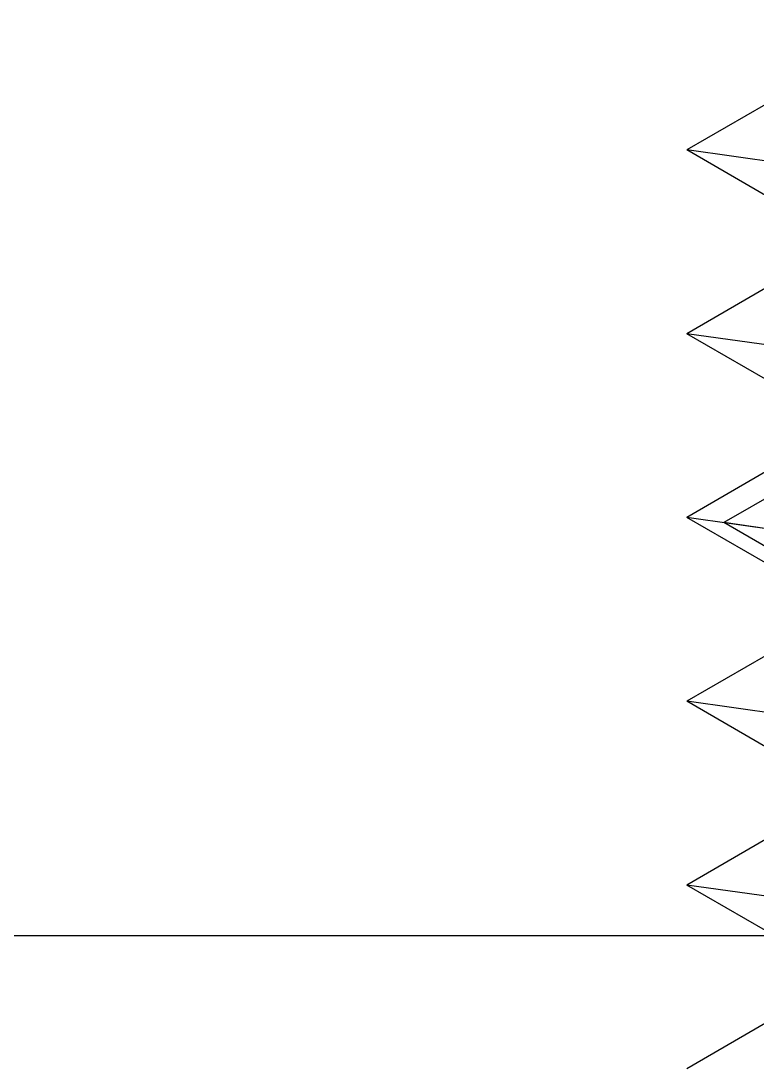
# Model space of a CAD drawing. Extents: x 198753 to 882193, y -399300 to 132460.
# Drawn here: x 346081.32 to 346098.16, y -186950.45 to -186926.58 of the extents above; entities that cross this region are included whole.
import ezdxf

# ---------------------------------------------------------------- set-up
doc = ezdxf.new("R2010")
doc.units = 0
doc.header["$LTSCALE"] = 1000
doc.header["$MEASUREMENT"] = 0
doc.linetypes.add('DASH', pattern=[0.35, 0.25, -0.1])
for name, color, linetype in [('A-SUR_保温', 222, 'Continuous'), ('D_铝板', 181, 'Continuous'), ('PJ', 4, 'Continuous'), ('钢龙骨', 173, 'Continuous')]:
    doc.layers.add(name, color=color, linetype=linetype)

# ---------------------------------------------------------------- blocks, each defined once
blk = doc.blocks.new('盘头ST9.5×32')
at = {"layer": 'PJ'}
for p, q in [((18.222, 4.825), (19.578, -4.825)), ((20.322, 4.825), (21.678, -4.825)), ((22.422, 4.825), (23.719, -4.404)), ((24.458, -3.124), (23.719, -4.404)), ((23.265, -3.618), (23.719, -4.404)), ((17.998, -3.925), (17.478, -4.825)), ((19.058, -3.925), (19.578, -4.825)), ((20.098, -3.925), (19.578, -4.825)), ((21.158, -3.925), (21.678, -4.825)), ((22.198, -3.925), (21.678, -4.825))]:
    blk.add_line(p, q, dxfattribs=at)
blk = doc.blocks.new('盘头ST9.5×38')
at = {"layer": 'PJ'}
for p, q in [((18.222, 4.825), (19.578, -4.825)), ((20.322, 4.825), (21.678, -4.825)), ((22.422, 4.825), (23.778, -4.825)), ((24.522, 4.825), (25.878, -4.825)), ((26.622, 4.825), (27.978, -4.825)), ((17.998, -3.925), (17.478, -4.825)), ((19.058, -3.925), (19.578, -4.825)), ((20.098, -3.925), (19.578, -4.825)), ((21.158, -3.925), (21.678, -4.825)), ((22.198, -3.925), (21.678, -4.825)), ((23.258, -3.925), (23.778, -4.825)), ((24.298, -3.925), (23.778, -4.825)), ((25.358, -3.925), (25.878, -4.825)), ((26.398, -3.925), (25.878, -4.825)), ((27.458, -3.925), (27.978, -4.825)), ((28.498, -3.925), (27.978, -4.825))]:
    blk.add_line(p, q, dxfattribs=at)
blk = doc.blocks.new('盘头ST9.5×45')
at = {"layer": 'PJ'}
for p, q in [((18.222, 4.825), (19.578, -4.825)), ((20.322, 4.825), (21.678, -4.825)), ((22.422, 4.825), (23.778, -4.825)), ((24.522, 4.825), (25.878, -4.825)), ((26.622, 4.825), (27.978, -4.825)), ((17.998, -3.925), (17.478, -4.825)), ((19.058, -3.925), (19.578, -4.825)), ((20.098, -3.925), (19.578, -4.825)), ((21.158, -3.925), (21.678, -4.825)), ((22.198, -3.925), (21.678, -4.825)), ((23.258, -3.925), (23.778, -4.825)), ((24.298, -3.925), (23.778, -4.825)), ((25.358, -3.925), (25.878, -4.825)), ((26.398, -3.925), (25.878, -4.825)), ((27.458, -3.925), (27.978, -4.825)), ((28.498, -3.925), (27.978, -4.825))]:
    blk.add_line(p, q, dxfattribs=at)
blk = doc.blocks.new('盘头ST9.5×50')
at = {"layer": 'PJ'}
for p, q in [((18.222, 4.825), (19.578, -4.825)), ((20.322, 4.825), (21.678, -4.825)), ((22.422, 4.825), (23.778, -4.825)), ((24.522, 4.825), (25.878, -4.825)), ((26.622, 4.825), (27.978, -4.825)), ((17.998, -3.925), (17.478, -4.825)), ((19.058, -3.925), (19.578, -4.825)), ((20.098, -3.925), (19.578, -4.825)), ((21.158, -3.925), (21.678, -4.825)), ((22.198, -3.925), (21.678, -4.825)), ((23.258, -3.925), (23.778, -4.825)), ((24.298, -3.925), (23.778, -4.825)), ((25.358, -3.925), (25.878, -4.825)), ((26.398, -3.925), (25.878, -4.825)), ((27.458, -3.925), (27.978, -4.825)), ((28.498, -3.925), (27.978, -4.825))]:
    blk.add_line(p, q, dxfattribs=at)
blk = doc.blocks.new('halksjdhasjkld')
at = {"layer": 'A-SUR_保温', "linetype": 'DASH'}
blk.add_circle((62911.279, 20593.383), 1200, dxfattribs=at)
at = {"layer": '钢龙骨'}
blk.add_lwpolyline([(62055.634, 20980.949), (62055.634, 20876.949), (62339.634, 20876.949), (62339.634, 20980.949)], close=True, dxfattribs=at)
at = {"extrusion": (0, 0, -1), "xscale": 2, "yscale": 2, "zscale": -2, "rotation": 90}
for name in ['盘头ST9.5×50', '盘头ST9.5×45', '盘头ST9.5×38', '盘头ST9.5×32']:
    blk.add_blockref(name, (-62187.64, 20838.949), dxfattribs=at)

msp = doc.modelspace()

# ---------------------------------------------------------------- block references
at = {"layer": 'D_铝板'}
msp.add_blockref('halksjdhasjkld', (283918.56, -207824.439), dxfattribs=at)

doc.saveas('drawing.dxf')
